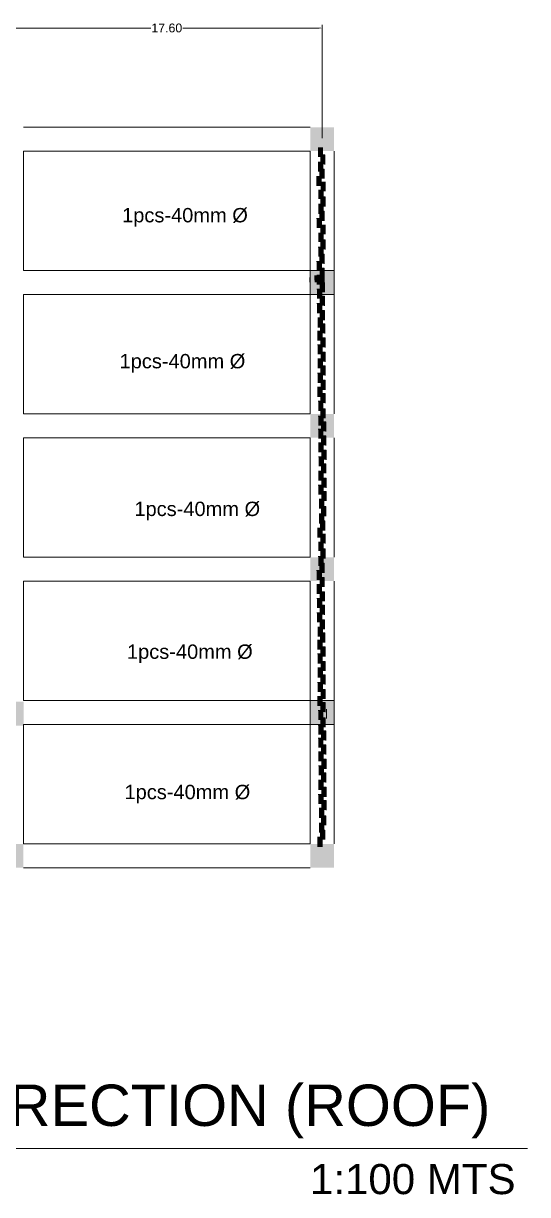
# Model space of a CAD drawing. Header units: millimetres. Extents: x 2391 to 3323, y 1596 to 2537.
# Drawn here: x 2816.9 to 2845.5, y 1944.2 to 2010.6 of the extents above; entities that cross this region are included whole.
import ezdxf

# ---------------------------------------------------------------- set-up
doc = ezdxf.new("R2010")
doc.units = ezdxf.units.MM
for name, color, linetype in [('columns', 250, 'Continuous'), ('dimensions', 203, 'Continuous'), ('LETTERS', 150, 'Continuous'), ('Roof', 130, 'Continuous'), ('TEXT', 130, 'Continuous')]:
    doc.layers.add(name, color=color, linetype=linetype)
doc.styles.get("Standard").update_dxf_attribs({"font": 'arial.ttf'})

msp = doc.modelspace()

# ---------------------------------------------------------------- hatches: boundary and pattern name
at = {"layer": 'columns', "linetype": 'ByBlock', "lineweight": 13}
h = msp.add_hatch(color=256, dxfattribs=at)
h.dxf.hatch_style = 1
h.paths.add_polyline_path([(2833.182, 2004.704), (2833.182, 2003.35), (2834.536, 2003.35), (2834.536, 2004.704)])
h = msp.add_hatch(color=256, dxfattribs=at)
h.dxf.hatch_style = 1
h.paths.add_polyline_path([(2833.182, 1996.582), (2833.182, 1995.228), (2834.536, 1995.228), (2834.536, 1996.582)])
h = msp.add_hatch(color=256, dxfattribs=at)
h.dxf.hatch_style = 1
h.paths.add_polyline_path([(2833.182, 1988.459), (2833.182, 1987.105), (2834.536, 1987.105), (2834.536, 1988.459)])
h = msp.add_hatch(color=256, dxfattribs=at)
h.dxf.hatch_style = 1
h.paths.add_polyline_path([(2833.182, 1980.337), (2833.182, 1978.983), (2834.536, 1978.983), (2834.536, 1980.337)])
h = msp.add_hatch(color=256, dxfattribs=at)
h.dxf.hatch_style = 1
h.paths.add_polyline_path([(2816.943, 1972.142), (2815.59, 1972.142), (2815.59, 1970.788), (2816.943, 1970.788)])
h = msp.add_hatch(color=256, dxfattribs=at)
h.dxf.hatch_style = 1
h.paths.add_polyline_path([(2833.182, 1972.214), (2833.182, 1970.86), (2834.536, 1970.86), (2834.536, 1972.214)])
h = msp.add_hatch(color=256, dxfattribs=at)
h.dxf.hatch_style = 1
h.paths.add_polyline_path([(2833.182, 1972.214), (2833.182, 1970.86), (2834.536, 1970.86), (2834.536, 1972.214)])
h = msp.add_hatch(color=256, dxfattribs=at)
h.dxf.hatch_style = 1
h.paths.add_polyline_path([(2815.583, 1964.092), (2815.583, 1962.738), (2816.937, 1962.738), (2816.937, 1964.092)])
h = msp.add_hatch(color=256, dxfattribs=at)
h.dxf.hatch_style = 1
h.paths.add_polyline_path([(2833.182, 1964.092), (2833.182, 1962.738), (2834.536, 1962.738), (2834.536, 1964.092)])
at = {"layer": 'dimensions', "lineweight": 13, "ltscale": 0.25, "true_color": 0x000000}
h = msp.add_hatch(color=18, dxfattribs=at)
h.dxf.hatch_style = 1
h.paths.add_polyline_path([(2833.902, 2003.019), (2833.631, 2003.019), (2833.631, 2003.56), (2833.902, 2003.56)])
h = msp.add_hatch(color=18, dxfattribs=at)
h.dxf.hatch_style = 1
h.paths.add_polyline_path([(2834.019, 2002.599), (2833.748, 2002.599), (2833.748, 2003.141), (2834.019, 2003.141)])
h = msp.add_hatch(color=18, dxfattribs=at)
h.dxf.hatch_style = 1
h.paths.add_polyline_path([(2833.903, 2002.183), (2833.632, 2002.183), (2833.632, 2002.725), (2833.903, 2002.725)])
h = msp.add_hatch(color=18, dxfattribs=at)
h.dxf.hatch_style = 1
h.paths.add_polyline_path([(2833.966, 2001.788), (2833.695, 2001.788), (2833.695, 2002.33), (2833.966, 2002.33)])
h = msp.add_hatch(color=18, dxfattribs=at)
h.dxf.hatch_style = 1
h.paths.add_polyline_path([(2833.808, 2001.376), (2833.537, 2001.376), (2833.537, 2001.917), (2833.808, 2001.917)])
h = msp.add_hatch(color=18, dxfattribs=at)
h.dxf.hatch_style = 1
h.paths.add_polyline_path([(2833.914, 2000.628), (2833.643, 2000.628), (2833.643, 2001.17), (2833.914, 2001.17)])
h = msp.add_hatch(color=18, dxfattribs=at)
h.dxf.hatch_style = 1
h.paths.add_polyline_path([(2834.038, 2001.07), (2833.767, 2001.07), (2833.767, 2001.611), (2834.038, 2001.611)])
h = msp.add_hatch(color=18, dxfattribs=at)
h.dxf.hatch_style = 1
h.paths.add_polyline_path([(2834.031, 2000.209), (2833.76, 2000.209), (2833.76, 2000.75), (2834.031, 2000.75)])
h = msp.add_hatch(color=18, dxfattribs=at)
h.dxf.hatch_style = 1
h.paths.add_polyline_path([(2833.915, 1999.792), (2833.644, 1999.792), (2833.644, 2000.334), (2833.915, 2000.334)])
h = msp.add_hatch(color=18, dxfattribs=at)
h.dxf.hatch_style = 1
h.paths.add_polyline_path([(2833.978, 1999.397), (2833.707, 1999.397), (2833.707, 1999.939), (2833.978, 1999.939)])
h = msp.add_hatch(color=18, dxfattribs=at)
h.dxf.hatch_style = 1
h.paths.add_polyline_path([(2833.82, 1998.985), (2833.549, 1998.985), (2833.549, 1999.527), (2833.82, 1999.527)])
h = msp.add_hatch(color=18, dxfattribs=at)
h.dxf.hatch_style = 1
h.paths.add_polyline_path([(2834.035, 1998.636), (2833.764, 1998.636), (2833.764, 1999.178), (2834.035, 1999.178)])
h = msp.add_hatch(color=18, dxfattribs=at)
h.dxf.hatch_style = 1
h.paths.add_polyline_path([(2833.911, 1998.195), (2833.641, 1998.195), (2833.641, 1998.736), (2833.911, 1998.736)])
h = msp.add_hatch(color=18, dxfattribs=at)
h.dxf.hatch_style = 1
h.paths.add_polyline_path([(2833.912, 1997.359), (2833.642, 1997.359), (2833.642, 1997.9), (2833.912, 1997.9)])
h = msp.add_hatch(color=18, dxfattribs=at)
h.dxf.hatch_style = 1
h.paths.add_polyline_path([(2834.028, 1997.775), (2833.757, 1997.775), (2833.757, 1998.316), (2834.028, 1998.316)])
h = msp.add_hatch(color=18, dxfattribs=at)
h.dxf.hatch_style = 1
h.paths.add_polyline_path([(2833.817, 1996.551), (2833.546, 1996.551), (2833.546, 1997.093), (2833.817, 1997.093)])
h = msp.add_hatch(color=18, dxfattribs=at)
h.dxf.hatch_style = 1
h.paths.add_polyline_path([(2833.975, 1996.964), (2833.704, 1996.964), (2833.704, 1997.505), (2833.975, 1997.505)])
h = msp.add_hatch(color=18, dxfattribs=at)
h.dxf.hatch_style = 1
h.paths.add_polyline_path([(2833.982, 1996.169), (2833.712, 1996.169), (2833.712, 1996.71), (2833.982, 1996.71)])
h = msp.add_hatch(color=18, dxfattribs=at)
h.dxf.hatch_style = 1
h.paths.add_polyline_path([(2833.424, 1996.031), (2833.424, 1996.302), (2833.965, 1996.302), (2833.965, 1996.031)])
h = msp.add_hatch(color=18, dxfattribs=at)
h.dxf.hatch_style = 1
h.paths.add_polyline_path([(2833.439, 1995.916), (2833.439, 1996.186), (2833.981, 1996.186), (2833.981, 1995.916)])
h = msp.add_hatch(color=18, dxfattribs=at)
h.dxf.hatch_style = 1
h.paths.add_polyline_path([(2833.828, 1995.771), (2833.557, 1995.771), (2833.557, 1996.313), (2833.828, 1996.313)])
h = msp.add_hatch(color=18, dxfattribs=at)
h.dxf.hatch_style = 1
h.paths.add_polyline_path([(2833.997, 1995.354), (2833.726, 1995.354), (2833.726, 1995.896), (2833.997, 1995.896)])
h = msp.add_hatch(color=18, dxfattribs=at)
h.dxf.hatch_style = 1
h.paths.add_polyline_path([(2833.839, 1994.979), (2833.568, 1994.979), (2833.568, 1995.52), (2833.839, 1995.52)])
h = msp.add_hatch(color=18, dxfattribs=at)
h.dxf.hatch_style = 1
h.paths.add_polyline_path([(2833.985, 1994.585), (2833.715, 1994.585), (2833.715, 1995.127), (2833.985, 1995.127)])
h = msp.add_hatch(color=18, dxfattribs=at)
h.dxf.hatch_style = 1
h.paths.add_polyline_path([(2833.833, 1994.163), (2833.562, 1994.163), (2833.562, 1994.704), (2833.833, 1994.704)])
h = msp.add_hatch(color=18, dxfattribs=at)
h.dxf.hatch_style = 1
h.paths.add_polyline_path([(2833.882, 1993.352), (2833.612, 1993.352), (2833.612, 1993.894), (2833.882, 1993.894)])
h = msp.add_hatch(color=18, dxfattribs=at)
h.dxf.hatch_style = 1
h.paths.add_polyline_path([(2833.996, 1993.766), (2833.725, 1993.766), (2833.725, 1994.307), (2833.996, 1994.307)])
h = msp.add_hatch(color=18, dxfattribs=at)
h.dxf.hatch_style = 1
h.paths.add_polyline_path([(2833.998, 1993.768), (2833.727, 1993.768), (2833.727, 1994.31), (2833.998, 1994.31)])
h = msp.add_hatch(color=18, dxfattribs=at)
h.dxf.hatch_style = 1
h.paths.add_polyline_path([(2833.859, 1992.606), (2833.589, 1992.606), (2833.589, 1993.147), (2833.859, 1993.147)])
h = msp.add_hatch(color=18, dxfattribs=at)
h.dxf.hatch_style = 1
h.paths.add_polyline_path([(2834.018, 1993.018), (2833.747, 1993.018), (2833.747, 1993.559), (2834.018, 1993.559)])
h = msp.add_hatch(color=18, dxfattribs=at)
h.dxf.hatch_style = 1
h.paths.add_polyline_path([(2834.025, 1992.223), (2833.754, 1992.223), (2833.754, 1992.764), (2834.025, 1992.764)])
h = msp.add_hatch(color=18, dxfattribs=at)
h.dxf.hatch_style = 1
h.paths.add_polyline_path([(2833.87, 1991.825), (2833.6, 1991.825), (2833.6, 1992.367), (2833.87, 1992.367)])
h = msp.add_hatch(color=18, dxfattribs=at)
h.dxf.hatch_style = 1
h.paths.add_polyline_path([(2834.04, 1991.409), (2833.769, 1991.409), (2833.769, 1991.95), (2834.04, 1991.95)])
h = msp.add_hatch(color=18, dxfattribs=at)
h.dxf.hatch_style = 1
h.paths.add_polyline_path([(2833.881, 1991.033), (2833.611, 1991.033), (2833.611, 1991.574), (2833.881, 1991.574)])
h = msp.add_hatch(color=18, dxfattribs=at)
h.dxf.hatch_style = 1
h.paths.add_polyline_path([(2834.028, 1990.64), (2833.757, 1990.64), (2833.757, 1991.181), (2834.028, 1991.181)])
h = msp.add_hatch(color=18, dxfattribs=at)
h.dxf.hatch_style = 1
h.paths.add_polyline_path([(2833.875, 1990.217), (2833.605, 1990.217), (2833.605, 1990.758), (2833.875, 1990.758)])
h = msp.add_hatch(color=18, dxfattribs=at)
h.dxf.hatch_style = 1
h.paths.add_polyline_path([(2833.864, 1989.422), (2833.593, 1989.422), (2833.593, 1989.964), (2833.864, 1989.964)])
h = msp.add_hatch(color=18, dxfattribs=at)
h.dxf.hatch_style = 1
h.paths.add_polyline_path([(2834.039, 1989.82), (2833.768, 1989.82), (2833.768, 1990.361), (2834.039, 1990.361)])
h = msp.add_hatch(color=18, dxfattribs=at)
h.dxf.hatch_style = 1
h.paths.add_polyline_path([(2833.907, 1988.63), (2833.637, 1988.63), (2833.637, 1989.172), (2833.907, 1989.172)])
h = msp.add_hatch(color=18, dxfattribs=at)
h.dxf.hatch_style = 1
h.paths.add_polyline_path([(2834.031, 1989.072), (2833.761, 1989.072), (2833.761, 1989.613), (2834.031, 1989.613)])
h = msp.add_hatch(color=18, dxfattribs=at)
h.dxf.hatch_style = 1
h.paths.add_polyline_path([(2834.024, 1988.21), (2833.753, 1988.21), (2833.753, 1988.752), (2834.024, 1988.752)])
h = msp.add_hatch(color=18, dxfattribs=at)
h.dxf.hatch_style = 1
h.paths.add_polyline_path([(2833.908, 1987.794), (2833.638, 1987.794), (2833.638, 1988.336), (2833.908, 1988.336)])
h = msp.add_hatch(color=18, dxfattribs=at)
h.dxf.hatch_style = 1
h.paths.add_polyline_path([(2834.064, 1987.467), (2833.793, 1987.467), (2833.793, 1988.009), (2834.064, 1988.009)])
h = msp.add_hatch(color=18, dxfattribs=at)
h.dxf.hatch_style = 1
h.paths.add_polyline_path([(2833.906, 1987.055), (2833.635, 1987.055), (2833.635, 1987.596), (2833.906, 1987.596)])
h = msp.add_hatch(color=18, dxfattribs=at)
h.dxf.hatch_style = 1
h.paths.add_polyline_path([(2834.071, 1986.672), (2833.801, 1986.672), (2833.801, 1987.214), (2834.071, 1987.214)])
h = msp.add_hatch(color=18, dxfattribs=at)
h.dxf.hatch_style = 1
h.paths.add_polyline_path([(2833.917, 1986.275), (2833.646, 1986.275), (2833.646, 1986.816), (2833.917, 1986.816)])
h = msp.add_hatch(color=18, dxfattribs=at)
h.dxf.hatch_style = 1
h.paths.add_polyline_path([(2834.086, 1985.858), (2833.815, 1985.858), (2833.815, 1986.399), (2834.086, 1986.399)])
h = msp.add_hatch(color=18, dxfattribs=at)
h.dxf.hatch_style = 1
h.paths.add_polyline_path([(2833.928, 1985.482), (2833.657, 1985.482), (2833.657, 1986.024), (2833.928, 1986.024)])
h = msp.add_hatch(color=18, dxfattribs=at)
h.dxf.hatch_style = 1
h.paths.add_polyline_path([(2833.922, 1984.666), (2833.651, 1984.666), (2833.651, 1985.208), (2833.922, 1985.208)])
h = msp.add_hatch(color=18, dxfattribs=at)
h.dxf.hatch_style = 1
h.paths.add_polyline_path([(2834.075, 1985.089), (2833.804, 1985.089), (2833.804, 1985.63), (2834.075, 1985.63)])
h = msp.add_hatch(color=18, dxfattribs=at)
h.dxf.hatch_style = 1
h.paths.add_polyline_path([(2833.91, 1983.871), (2833.64, 1983.871), (2833.64, 1984.413), (2833.91, 1984.413)])
h = msp.add_hatch(color=18, dxfattribs=at)
h.dxf.hatch_style = 1
h.paths.add_polyline_path([(2834.085, 1984.269), (2833.814, 1984.269), (2833.814, 1984.811), (2834.085, 1984.811)])
h = msp.add_hatch(color=18, dxfattribs=at)
h.dxf.hatch_style = 1
h.paths.add_polyline_path([(2834.078, 1983.521), (2833.807, 1983.521), (2833.807, 1984.063), (2834.078, 1984.063)])
h = msp.add_hatch(color=18, dxfattribs=at)
h.dxf.hatch_style = 1
h.paths.add_polyline_path([(2833.954, 1983.08), (2833.683, 1983.08), (2833.683, 1983.621), (2833.954, 1983.621)])
h = msp.add_hatch(color=18, dxfattribs=at)
h.dxf.hatch_style = 1
h.paths.add_polyline_path([(2834.071, 1982.66), (2833.8, 1982.66), (2833.8, 1983.201), (2834.071, 1983.201)])
h = msp.add_hatch(color=18, dxfattribs=at)
h.dxf.hatch_style = 1
h.paths.add_polyline_path([(2833.955, 1982.244), (2833.684, 1982.244), (2833.684, 1982.785), (2833.955, 1982.785)])
h = msp.add_hatch(color=18, dxfattribs=at)
h.dxf.hatch_style = 1
h.paths.add_polyline_path([(2833.86, 1981.436), (2833.589, 1981.436), (2833.589, 1981.978), (2833.86, 1981.978)])
h = msp.add_hatch(color=18, dxfattribs=at)
h.dxf.hatch_style = 1
h.paths.add_polyline_path([(2834.018, 1981.849), (2833.747, 1981.849), (2833.747, 1982.39), (2834.018, 1982.39)])
h = msp.add_hatch(color=18, dxfattribs=at)
h.dxf.hatch_style = 1
h.paths.add_polyline_path([(2833.911, 1980.679), (2833.64, 1980.679), (2833.64, 1981.22), (2833.911, 1981.22)])
h = msp.add_hatch(color=18, dxfattribs=at)
h.dxf.hatch_style = 1
h.paths.add_polyline_path([(2834.035, 1981.12), (2833.764, 1981.12), (2833.764, 1981.662), (2834.035, 1981.662)])
h = msp.add_hatch(color=18, dxfattribs=at)
h.dxf.hatch_style = 1
h.paths.add_polyline_path([(2834.028, 1980.259), (2833.757, 1980.259), (2833.757, 1980.801), (2834.028, 1980.801)])
h = msp.add_hatch(color=18, dxfattribs=at)
h.dxf.hatch_style = 1
h.paths.add_polyline_path([(2833.912, 1979.843), (2833.641, 1979.843), (2833.641, 1980.384), (2833.912, 1980.384)])
h = msp.add_hatch(color=18, dxfattribs=at)
h.dxf.hatch_style = 1
h.paths.add_polyline_path([(2833.975, 1979.448), (2833.704, 1979.448), (2833.704, 1979.989), (2833.975, 1979.989)])
h = msp.add_hatch(color=18, dxfattribs=at)
h.dxf.hatch_style = 1
h.paths.add_polyline_path([(2833.817, 1979.036), (2833.546, 1979.036), (2833.546, 1979.577), (2833.817, 1979.577)])
h = msp.add_hatch(color=18, dxfattribs=at)
h.dxf.hatch_style = 1
h.paths.add_polyline_path([(2833.982, 1978.653), (2833.711, 1978.653), (2833.711, 1979.194), (2833.982, 1979.194)])
h = msp.add_hatch(color=18, dxfattribs=at)
h.dxf.hatch_style = 1
h.paths.add_polyline_path([(2833.828, 1978.255), (2833.557, 1978.255), (2833.557, 1978.797), (2833.828, 1978.797)])
h = msp.add_hatch(color=18, dxfattribs=at)
h.dxf.hatch_style = 1
h.paths.add_polyline_path([(2833.838, 1977.463), (2833.568, 1977.463), (2833.568, 1978.004), (2833.838, 1978.004)])
h = msp.add_hatch(color=18, dxfattribs=at)
h.dxf.hatch_style = 1
h.paths.add_polyline_path([(2833.997, 1977.839), (2833.726, 1977.839), (2833.726, 1978.38), (2833.997, 1978.38)])
h = msp.add_hatch(color=18, dxfattribs=at)
h.dxf.hatch_style = 1
h.paths.add_polyline_path([(2833.833, 1976.647), (2833.562, 1976.647), (2833.562, 1977.188), (2833.833, 1977.188)])
h = msp.add_hatch(color=18, dxfattribs=at)
h.dxf.hatch_style = 1
h.paths.add_polyline_path([(2833.985, 1977.07), (2833.714, 1977.07), (2833.714, 1977.611), (2833.985, 1977.611)])
h = msp.add_hatch(color=18, dxfattribs=at)
h.dxf.hatch_style = 1
h.paths.add_polyline_path([(2833.996, 1976.25), (2833.725, 1976.25), (2833.725, 1976.791), (2833.996, 1976.791)])
h = msp.add_hatch(color=18, dxfattribs=at)
h.dxf.hatch_style = 1
h.paths.add_polyline_path([(2833.998, 1976.253), (2833.727, 1976.253), (2833.727, 1976.794), (2833.998, 1976.794)])
h = msp.add_hatch(color=18, dxfattribs=at)
h.dxf.hatch_style = 1
h.paths.add_polyline_path([(2833.882, 1975.836), (2833.611, 1975.836), (2833.611, 1976.378), (2833.882, 1976.378)])
h = msp.add_hatch(color=18, dxfattribs=at)
h.dxf.hatch_style = 1
h.paths.add_polyline_path([(2834.017, 1975.502), (2833.746, 1975.502), (2833.746, 1976.044), (2834.017, 1976.044)])
h = msp.add_hatch(color=18, dxfattribs=at)
h.dxf.hatch_style = 1
h.paths.add_polyline_path([(2833.859, 1975.09), (2833.588, 1975.09), (2833.588, 1975.631), (2833.859, 1975.631)])
h = msp.add_hatch(color=18, dxfattribs=at)
h.dxf.hatch_style = 1
h.paths.add_polyline_path([(2834.024, 1974.707), (2833.754, 1974.707), (2833.754, 1975.248), (2834.024, 1975.248)])
h = msp.add_hatch(color=18, dxfattribs=at)
h.dxf.hatch_style = 1
h.paths.add_polyline_path([(2833.87, 1974.309), (2833.599, 1974.309), (2833.599, 1974.851), (2833.87, 1974.851)])
h = msp.add_hatch(color=18, dxfattribs=at)
h.dxf.hatch_style = 1
h.paths.add_polyline_path([(2833.881, 1973.517), (2833.61, 1973.517), (2833.61, 1974.059), (2833.881, 1974.059)])
h = msp.add_hatch(color=18, dxfattribs=at)
h.dxf.hatch_style = 1
h.paths.add_polyline_path([(2834.039, 1973.893), (2833.768, 1973.893), (2833.768, 1974.434), (2834.039, 1974.434)])
h = msp.add_hatch(color=18, dxfattribs=at)
h.dxf.hatch_style = 1
h.paths.add_polyline_path([(2833.875, 1972.701), (2833.604, 1972.701), (2833.604, 1973.243), (2833.875, 1973.243)])
h = msp.add_hatch(color=18, dxfattribs=at)
h.dxf.hatch_style = 1
h.paths.add_polyline_path([(2834.028, 1973.124), (2833.757, 1973.124), (2833.757, 1973.665), (2834.028, 1973.665)])
h = msp.add_hatch(color=18, dxfattribs=at)
h.dxf.hatch_style = 1
h.paths.add_polyline_path([(2834.038, 1972.304), (2833.767, 1972.304), (2833.767, 1972.846), (2834.038, 1972.846)])
h = msp.add_hatch(color=18, dxfattribs=at)
h.dxf.hatch_style = 1
h.paths.add_polyline_path([(2833.863, 1971.906), (2833.593, 1971.906), (2833.593, 1972.448), (2833.863, 1972.448)])
h = msp.add_hatch(color=18, dxfattribs=at)
h.dxf.hatch_style = 1
h.paths.add_polyline_path([(2834.031, 1971.556), (2833.76, 1971.556), (2833.76, 1972.097), (2834.031, 1972.097)])
h = msp.add_hatch(color=18, dxfattribs=at)
h.dxf.hatch_style = 1
h.paths.add_polyline_path([(2833.907, 1971.114), (2833.636, 1971.114), (2833.636, 1971.656), (2833.907, 1971.656)])
h = msp.add_hatch(color=18, dxfattribs=at)
h.dxf.hatch_style = 1
h.paths.add_polyline_path([(2834.024, 1970.695), (2833.753, 1970.695), (2833.753, 1971.236), (2834.024, 1971.236)])
h = msp.add_hatch(color=18, dxfattribs=at)
h.dxf.hatch_style = 1
h.paths.add_polyline_path([(2833.908, 1970.278), (2833.637, 1970.278), (2833.637, 1970.82), (2833.908, 1970.82)])
h = msp.add_hatch(color=18, dxfattribs=at)
h.dxf.hatch_style = 1
h.paths.add_polyline_path([(2834.064, 1969.951), (2833.793, 1969.951), (2833.793, 1970.493), (2834.064, 1970.493)])
h = msp.add_hatch(color=18, dxfattribs=at)
h.dxf.hatch_style = 1
h.paths.add_polyline_path([(2833.906, 1969.539), (2833.635, 1969.539), (2833.635, 1970.081), (2833.906, 1970.081)])
h = msp.add_hatch(color=18, dxfattribs=at)
h.dxf.hatch_style = 1
h.paths.add_polyline_path([(2833.917, 1968.759), (2833.646, 1968.759), (2833.646, 1969.3), (2833.917, 1969.3)])
h = msp.add_hatch(color=18, dxfattribs=at)
h.dxf.hatch_style = 1
h.paths.add_polyline_path([(2834.071, 1969.156), (2833.8, 1969.156), (2833.8, 1969.698), (2834.071, 1969.698)])
h = msp.add_hatch(color=18, dxfattribs=at)
h.dxf.hatch_style = 1
h.paths.add_polyline_path([(2833.928, 1967.966), (2833.657, 1967.966), (2833.657, 1968.508), (2833.928, 1968.508)])
h = msp.add_hatch(color=18, dxfattribs=at)
h.dxf.hatch_style = 1
h.paths.add_polyline_path([(2834.086, 1968.342), (2833.815, 1968.342), (2833.815, 1968.884), (2834.086, 1968.884)])
h = msp.add_hatch(color=18, dxfattribs=at)
h.dxf.hatch_style = 1
h.paths.add_polyline_path([(2834.074, 1967.573), (2833.803, 1967.573), (2833.803, 1968.115), (2834.074, 1968.115)])
h = msp.add_hatch(color=18, dxfattribs=at)
h.dxf.hatch_style = 1
h.paths.add_polyline_path([(2833.922, 1967.15), (2833.651, 1967.15), (2833.651, 1967.692), (2833.922, 1967.692)])
h = msp.add_hatch(color=18, dxfattribs=at)
h.dxf.hatch_style = 1
h.paths.add_polyline_path([(2834.085, 1966.753), (2833.814, 1966.753), (2833.814, 1967.295), (2834.085, 1967.295)])
h = msp.add_hatch(color=18, dxfattribs=at)
h.dxf.hatch_style = 1
h.paths.add_polyline_path([(2833.91, 1966.356), (2833.639, 1966.356), (2833.639, 1966.897), (2833.91, 1966.897)])
h = msp.add_hatch(color=18, dxfattribs=at)
h.dxf.hatch_style = 1
h.paths.add_polyline_path([(2834.078, 1966.005), (2833.807, 1966.005), (2833.807, 1966.547), (2834.078, 1966.547)])
h = msp.add_hatch(color=18, dxfattribs=at)
h.dxf.hatch_style = 1
h.paths.add_polyline_path([(2833.954, 1965.564), (2833.683, 1965.564), (2833.683, 1966.105), (2833.954, 1966.105)])
h = msp.add_hatch(color=18, dxfattribs=at)
h.dxf.hatch_style = 1
h.paths.add_polyline_path([(2833.955, 1964.728), (2833.684, 1964.728), (2833.684, 1965.269), (2833.955, 1965.269)])
h = msp.add_hatch(color=18, dxfattribs=at)
h.dxf.hatch_style = 1
h.paths.add_polyline_path([(2834.07, 1965.144), (2833.799, 1965.144), (2833.799, 1965.686), (2834.07, 1965.686)])
h = msp.add_hatch(color=18, dxfattribs=at)
h.dxf.hatch_style = 1
h.paths.add_polyline_path([(2834.017, 1964.333), (2833.747, 1964.333), (2833.747, 1964.874), (2834.017, 1964.874)])
h = msp.add_hatch(color=18, dxfattribs=at)
h.dxf.hatch_style = 1
h.paths.add_polyline_path([(2833.859, 1963.921), (2833.589, 1963.921), (2833.589, 1964.462), (2833.859, 1964.462)])

# ---------------------------------------------------------------- linework, layer by layer
at = {"layer": 'columns', "linetype": 'ByBlock', "lineweight": 13}
for p, q in [((2834.536, 1996.582), (2833.182, 1996.582)), ((2833.182, 1996.582), (2833.182, 1995.228)), ((2834.536, 1995.228), (2834.536, 1996.582)), ((2833.182, 1995.228), (2834.536, 1995.228)), ((2834.536, 1972.214), (2833.182, 1972.214)), ((2833.182, 1972.214), (2833.182, 1970.86)), ((2834.536, 1970.86), (2834.536, 1972.214)), ((2833.182, 1970.86), (2834.536, 1970.86))]:
    msp.add_line(p, q, dxfattribs=at)
at = {"layer": 'columns', "lineweight": 13, "ltscale": 0.25}
msp.add_line((2834.104, 1971.186), (2834.104, 1971.727), dxfattribs=at)
at = {"layer": 'dimensions', "linetype": 'ByBlock', "lineweight": 13}
for p, q in [((2816.44, 2010.324), (2824.15, 2010.324)), ((2833.679, 2010.324), (2825.969, 2010.324)), ((2833.859, 2004.09), (2833.859, 2010.504))]:
    msp.add_line(p, q, dxfattribs=at)
at = {"layer": 'dimensions', "lineweight": 13, "ltscale": 0.25}
for p, q in [((2833.182, 2003.35), (2833.182, 1996.582)), ((2834.536, 2003.35), (2834.536, 1996.582)), ((2833.182, 1995.228), (2833.182, 1988.459)), ((2834.536, 1995.228), (2834.536, 1988.459)), ((2833.182, 1987.105), (2833.182, 1980.337)), ((2834.536, 1987.105), (2834.536, 1980.337)), ((2833.182, 1978.983), (2833.182, 1972.214)), ((2834.536, 1978.983), (2834.536, 1972.214)), ((2833.182, 1970.86), (2833.182, 1964.092)), ((2834.536, 1970.86), (2834.536, 1964.092))]:
    msp.add_line(p, q, dxfattribs=at)
at = {"layer": 'dimensions', "color": 18, "lineweight": 13, "ltscale": 0.25, "true_color": 0x000000}
for p, q in [((2833.748, 2003.141), (2834.019, 2003.141)), ((2834.019, 2003.141), (2834.019, 2002.599)), ((2833.632, 2002.725), (2833.903, 2002.725)), ((2833.695, 2002.33), (2833.966, 2002.33)), ((2833.903, 2002.725), (2833.903, 2002.183)), ((2833.966, 2002.33), (2833.966, 2001.788)), ((2833.537, 2001.917), (2833.808, 2001.917)), ((2833.808, 2001.917), (2833.808, 2001.376)), ((2833.914, 2001.17), (2833.914, 2000.628)), ((2834.038, 2001.611), (2834.038, 2001.07)), ((2833.76, 2000.75), (2834.031, 2000.75)), ((2834.031, 2000.75), (2834.031, 2000.209)), ((2833.644, 2000.334), (2833.915, 2000.334)), ((2833.707, 1999.939), (2833.978, 1999.939)), ((2833.915, 2000.334), (2833.915, 1999.792)), ((2833.978, 1999.939), (2833.978, 1999.397)), ((2833.549, 1999.527), (2833.82, 1999.527)), ((2833.82, 1999.527), (2833.82, 1998.985)), ((2834.035, 1999.178), (2834.035, 1998.636)), ((2833.911, 1998.736), (2833.911, 1998.195)), ((2833.642, 1997.9), (2833.912, 1997.9)), ((2833.757, 1998.316), (2834.028, 1998.316)), ((2833.912, 1997.9), (2833.912, 1997.359)), ((2834.028, 1998.316), (2834.028, 1997.775)), ((2833.546, 1997.093), (2833.817, 1997.093)), ((2833.704, 1997.505), (2833.975, 1997.505)), ((2833.817, 1997.093), (2833.817, 1996.551)), ((2833.975, 1997.505), (2833.975, 1996.964)), ((2833.712, 1996.71), (2833.982, 1996.71)), ((2833.982, 1996.71), (2833.982, 1996.169)), ((2833.165, 1996.192), (2833.165, 1995.921)), ((2833.557, 1996.313), (2833.828, 1996.313)), ((2833.726, 1995.896), (2833.997, 1995.896)), ((2833.828, 1996.313), (2833.828, 1995.771)), ((2833.965, 1996.302), (2833.965, 1996.031)), ((2833.981, 1996.186), (2833.981, 1995.916)), ((2833.997, 1995.896), (2833.997, 1995.354)), ((2833.568, 1995.52), (2833.839, 1995.52)), ((2833.715, 1995.127), (2833.985, 1995.127)), ((2833.839, 1995.52), (2833.839, 1994.979)), ((2833.985, 1995.127), (2833.985, 1994.585)), ((2833.562, 1994.704), (2833.833, 1994.704)), ((2833.833, 1994.704), (2833.833, 1994.163)), ((2833.612, 1993.894), (2833.882, 1993.894)), ((2833.725, 1994.307), (2833.996, 1994.307)), ((2833.882, 1993.894), (2833.882, 1993.352)), ((2833.996, 1994.307), (2833.996, 1993.766)), ((2833.998, 1994.31), (2833.998, 1993.768)), ((2833.589, 1993.147), (2833.859, 1993.147)), ((2833.747, 1993.559), (2834.018, 1993.559)), ((2833.859, 1993.147), (2833.859, 1992.606)), ((2834.018, 1993.559), (2834.018, 1993.018)), ((2833.754, 1992.764), (2834.025, 1992.764)), ((2834.025, 1992.764), (2834.025, 1992.223)), ((2833.6, 1992.367), (2833.87, 1992.367)), ((2833.769, 1991.95), (2834.04, 1991.95)), ((2833.87, 1992.367), (2833.87, 1991.825)), ((2834.04, 1991.95), (2834.04, 1991.409)), ((2833.611, 1991.574), (2833.881, 1991.574)), ((2833.757, 1991.181), (2834.028, 1991.181)), ((2833.881, 1991.574), (2833.881, 1991.033)), ((2834.028, 1991.181), (2834.028, 1990.64)), ((2833.605, 1990.758), (2833.875, 1990.758)), ((2833.875, 1990.758), (2833.875, 1990.217)), ((2833.593, 1989.964), (2833.864, 1989.964)), ((2833.768, 1990.361), (2834.039, 1990.361)), ((2833.864, 1989.964), (2833.864, 1989.422)), ((2834.039, 1990.361), (2834.039, 1989.82)), ((2833.637, 1989.172), (2833.907, 1989.172)), ((2833.761, 1989.613), (2834.031, 1989.613)), ((2833.907, 1989.172), (2833.907, 1988.63)), ((2834.031, 1989.613), (2834.031, 1989.072)), ((2833.753, 1988.752), (2834.024, 1988.752)), ((2834.024, 1988.752), (2834.024, 1988.21)), ((2833.638, 1988.336), (2833.908, 1988.336)), ((2833.793, 1988.009), (2834.064, 1988.009)), ((2833.908, 1988.336), (2833.908, 1987.794)), ((2834.064, 1988.009), (2834.064, 1987.467)), ((2833.635, 1987.596), (2833.906, 1987.596)), ((2833.801, 1987.214), (2834.071, 1987.214)), ((2833.906, 1987.596), (2833.906, 1987.055)), ((2834.071, 1987.214), (2834.071, 1986.672)), ((2833.646, 1986.816), (2833.917, 1986.816)), ((2833.815, 1986.399), (2834.086, 1986.399)), ((2833.917, 1986.816), (2833.917, 1986.275)), ((2834.086, 1986.399), (2834.086, 1985.858)), ((2833.657, 1986.024), (2833.928, 1986.024)), ((2833.928, 1986.024), (2833.928, 1985.482)), ((2833.651, 1985.208), (2833.922, 1985.208)), ((2833.804, 1985.63), (2834.075, 1985.63)), ((2833.922, 1985.208), (2833.922, 1984.666)), ((2834.075, 1985.63), (2834.075, 1985.089)), ((2833.64, 1984.413), (2833.91, 1984.413)), ((2833.814, 1984.811), (2834.085, 1984.811)), ((2833.91, 1984.413), (2833.91, 1983.871)), ((2834.085, 1984.811), (2834.085, 1984.269)), ((2833.807, 1984.063), (2834.078, 1984.063)), ((2834.078, 1984.063), (2834.078, 1983.521)), ((2833.683, 1983.621), (2833.954, 1983.621)), ((2833.8, 1983.201), (2834.071, 1983.201)), ((2833.954, 1983.621), (2833.954, 1983.08)), ((2834.071, 1983.201), (2834.071, 1982.66)), ((2833.684, 1982.785), (2833.955, 1982.785)), ((2833.955, 1982.785), (2833.955, 1982.244)), ((2833.589, 1981.978), (2833.86, 1981.978)), ((2833.747, 1982.39), (2834.018, 1982.39)), ((2833.86, 1981.978), (2833.86, 1981.436)), ((2834.018, 1982.39), (2834.018, 1981.849)), ((2833.911, 1981.22), (2833.911, 1980.679)), ((2834.035, 1981.662), (2834.035, 1981.12)), ((2833.757, 1980.801), (2834.028, 1980.801)), ((2834.028, 1980.801), (2834.028, 1980.259)), ((2833.641, 1980.384), (2833.912, 1980.384)), ((2833.704, 1979.989), (2833.975, 1979.989)), ((2833.912, 1980.384), (2833.912, 1979.843)), ((2833.975, 1979.989), (2833.975, 1979.448)), ((2833.546, 1979.577), (2833.817, 1979.577)), ((2833.711, 1979.194), (2833.982, 1979.194)), ((2833.817, 1979.577), (2833.817, 1979.036)), ((2833.982, 1979.194), (2833.982, 1978.653)), ((2833.557, 1978.797), (2833.828, 1978.797)), ((2833.828, 1978.797), (2833.828, 1978.255)), ((2833.568, 1978.004), (2833.838, 1978.004)), ((2833.726, 1978.38), (2833.997, 1978.38)), ((2833.838, 1978.004), (2833.838, 1977.463)), ((2833.997, 1978.38), (2833.997, 1977.839)), ((2833.562, 1977.188), (2833.833, 1977.188)), ((2833.714, 1977.611), (2833.985, 1977.611)), ((2833.833, 1977.188), (2833.833, 1976.647)), ((2833.985, 1977.611), (2833.985, 1977.07)), ((2833.725, 1976.791), (2833.996, 1976.791)), ((2833.996, 1976.791), (2833.996, 1976.25)), ((2833.998, 1976.794), (2833.998, 1976.253)), ((2833.611, 1976.378), (2833.882, 1976.378)), ((2833.746, 1976.044), (2834.017, 1976.044)), ((2833.882, 1976.378), (2833.882, 1975.836)), ((2834.017, 1976.044), (2834.017, 1975.502)), ((2833.588, 1975.631), (2833.859, 1975.631)), ((2833.754, 1975.248), (2834.024, 1975.248)), ((2833.859, 1975.631), (2833.859, 1975.09)), ((2834.024, 1975.248), (2834.024, 1974.707)), ((2833.599, 1974.851), (2833.87, 1974.851)), ((2833.87, 1974.851), (2833.87, 1974.309)), ((2833.61, 1974.059), (2833.881, 1974.059)), ((2833.768, 1974.434), (2834.039, 1974.434)), ((2833.881, 1974.059), (2833.881, 1973.517)), ((2834.039, 1974.434), (2834.039, 1973.893)), ((2833.604, 1973.243), (2833.875, 1973.243)), ((2833.757, 1973.665), (2834.028, 1973.665)), ((2833.875, 1973.243), (2833.875, 1972.701)), ((2834.028, 1973.665), (2834.028, 1973.124)), ((2833.767, 1972.846), (2834.038, 1972.846)), ((2834.038, 1972.846), (2834.038, 1972.304)), ((2833.593, 1972.448), (2833.863, 1972.448)), ((2833.76, 1972.097), (2834.031, 1972.097)), ((2833.863, 1972.448), (2833.863, 1971.906)), ((2834.031, 1972.097), (2834.031, 1971.556)), ((2833.636, 1971.656), (2833.907, 1971.656)), ((2833.753, 1971.236), (2834.024, 1971.236)), ((2833.907, 1971.656), (2833.907, 1971.114)), ((2834.024, 1971.236), (2834.024, 1970.695)), ((2833.637, 1970.82), (2833.908, 1970.82)), ((2833.793, 1970.493), (2834.064, 1970.493)), ((2833.908, 1970.82), (2833.908, 1970.278)), ((2834.064, 1970.493), (2834.064, 1969.951)), ((2833.635, 1970.081), (2833.906, 1970.081)), ((2833.906, 1970.081), (2833.906, 1969.539)), ((2833.646, 1969.3), (2833.917, 1969.3)), ((2833.8, 1969.698), (2834.071, 1969.698)), ((2833.917, 1969.3), (2833.917, 1968.759)), ((2834.071, 1969.698), (2834.071, 1969.156)), ((2833.657, 1968.508), (2833.928, 1968.508)), ((2833.815, 1968.884), (2834.086, 1968.884)), ((2833.928, 1968.508), (2833.928, 1967.966)), ((2834.086, 1968.884), (2834.086, 1968.342)), ((2833.803, 1968.115), (2834.074, 1968.115)), ((2834.074, 1968.115), (2834.074, 1967.573)), ((2833.651, 1967.692), (2833.922, 1967.692)), ((2833.814, 1967.295), (2834.085, 1967.295)), ((2833.922, 1967.692), (2833.922, 1967.15)), ((2834.085, 1967.295), (2834.085, 1966.753)), ((2833.639, 1966.897), (2833.91, 1966.897)), ((2833.807, 1966.547), (2834.078, 1966.547)), ((2833.91, 1966.897), (2833.91, 1966.356)), ((2834.078, 1966.547), (2834.078, 1966.005)), ((2833.683, 1966.105), (2833.954, 1966.105)), ((2833.954, 1966.105), (2833.954, 1965.564)), ((2833.684, 1965.269), (2833.955, 1965.269)), ((2833.799, 1965.686), (2834.07, 1965.686)), ((2833.955, 1965.269), (2833.955, 1964.728)), ((2834.07, 1965.686), (2834.07, 1965.144)), ((2833.747, 1964.874), (2834.017, 1964.874)), ((2834.017, 1964.874), (2834.017, 1964.333)), ((2833.589, 1964.462), (2833.859, 1964.462)), ((2833.859, 1964.462), (2833.859, 1963.921))]:
    msp.add_line(p, q, dxfattribs=at)
at = {"layer": 'dimensions', "linetype": 'ByBlock'}
msp.add_solid([(2833.679, 2010.354), (2833.679, 2010.294), (2833.859, 2010.324)], dxfattribs=at)
at = {"layer": 'LETTERS', "lineweight": 13}
msp.add_line((2763.825, 1946.822), (2845.497, 1946.822), dxfattribs=at)
at = {"layer": 'Roof', "lineweight": 13, "ltscale": 0.25}
for p, q in [((2816.937, 2004.704), (2833.182, 2004.704)), ((2816.937, 2003.35), (2833.182, 2003.35)), ((2816.937, 2003.35), (2816.937, 1996.582)), ((2833.182, 2003.35), (2833.182, 1996.582)), ((2833.182, 2003.35), (2833.182, 1996.582)), ((2834.536, 2003.35), (2834.536, 1996.582)), ((2834.536, 2003.35), (2834.536, 1996.582)), ((2816.937, 1996.582), (2833.182, 1996.582)), ((2816.937, 1995.228), (2833.182, 1995.228)), ((2816.937, 1995.228), (2816.937, 1988.459)), ((2833.182, 1995.228), (2833.182, 1988.459)), ((2833.182, 1995.228), (2833.182, 1988.459)), ((2834.536, 1995.228), (2834.536, 1988.459)), ((2834.536, 1995.228), (2834.536, 1988.459)), ((2816.937, 1988.459), (2833.182, 1988.459)), ((2816.937, 1987.105), (2833.182, 1987.105)), ((2816.937, 1987.105), (2816.937, 1980.337)), ((2833.182, 1987.105), (2833.182, 1980.337)), ((2833.182, 1987.105), (2833.182, 1980.337)), ((2834.536, 1987.105), (2834.536, 1980.337)), ((2834.536, 1987.105), (2834.536, 1980.337)), ((2816.937, 1980.337), (2833.182, 1980.337)), ((2816.937, 1978.983), (2833.182, 1978.983)), ((2816.937, 1978.983), (2816.937, 1972.214)), ((2833.182, 1978.983), (2833.182, 1972.214)), ((2833.182, 1978.983), (2833.182, 1972.214)), ((2834.536, 1978.983), (2834.536, 1972.214)), ((2834.536, 1978.983), (2834.536, 1972.214)), ((2816.937, 1972.214), (2833.182, 1972.214)), ((2816.937, 1970.86), (2833.182, 1970.86)), ((2816.937, 1970.86), (2816.937, 1964.092)), ((2833.182, 1970.86), (2833.182, 1964.092)), ((2833.182, 1970.86), (2833.182, 1964.092)), ((2834.536, 1970.86), (2834.536, 1964.092)), ((2834.536, 1970.86), (2834.536, 1964.092)), ((2816.937, 1964.092), (2833.182, 1964.092)), ((2816.937, 1962.738), (2833.182, 1962.738))]:
    msp.add_line(p, q, dxfattribs=at)

# ---------------------------------------------------------------- texts
at = {"layer": 'dimensions'}
for p in [(2822.526, 1999.312), (2822.383, 1991.04), (2823.222, 1982.669), (2822.802, 1974.577), (2822.663, 1966.624)]:
    msp.add_text('1pcs-40mm Ø', height=0.81225, dxfattribs=at).set_placement(p)
at = {"layer": 'dimensions', "linetype": 'ByBlock', "lineweight": 13, "insert": (2825.059, 2010.324), "char_height": 0.5, "attachment_point": 5}
msp.add_mtext('\\A1;17.60', dxfattribs=at)
at = {"layer": 'TEXT'}
for s, height, p in [('BEAM DESIGN SHORT DIRECTION (ROOF)', 2.34448, (2776.8, 1948.105)), ('          1:100 MTS', 1.70508, (2826.552, 1944.241))]:
    msp.add_text(s, height=height, dxfattribs=at).set_placement(p)

doc.saveas('drawing.dxf')
